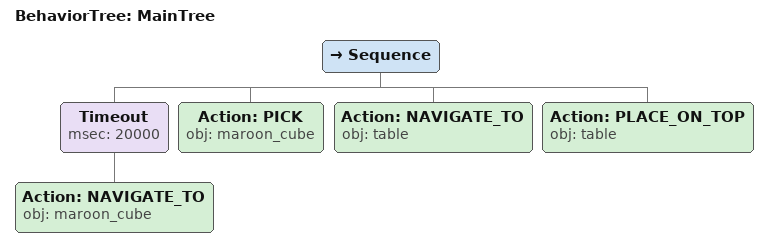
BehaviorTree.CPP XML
<root main_tree_to_execute="MainTree">
  <BehaviorTree ID="MainTree">
    <Sequence>
      <!-- Timeout: NAVIGATE_TO maroon_cube within 20s -->
      <Timeout msec="20000">
        <!-- Navigate to maroon_cube -->
        <Action ID="NAVIGATE_TO" obj="maroon_cube" />
      </Timeout>
      <!-- Grasp maroon_cube -->
      <Action ID="PICK" obj="maroon_cube" />
      <!-- Pick maroon_cube -->
      <Action ID="NAVIGATE_TO" obj="table" />
      <!-- Place on table -->
      <Action ID="PLACE_ON_TOP" obj="table" />
    </Sequence>
  </BehaviorTree>
</root>
